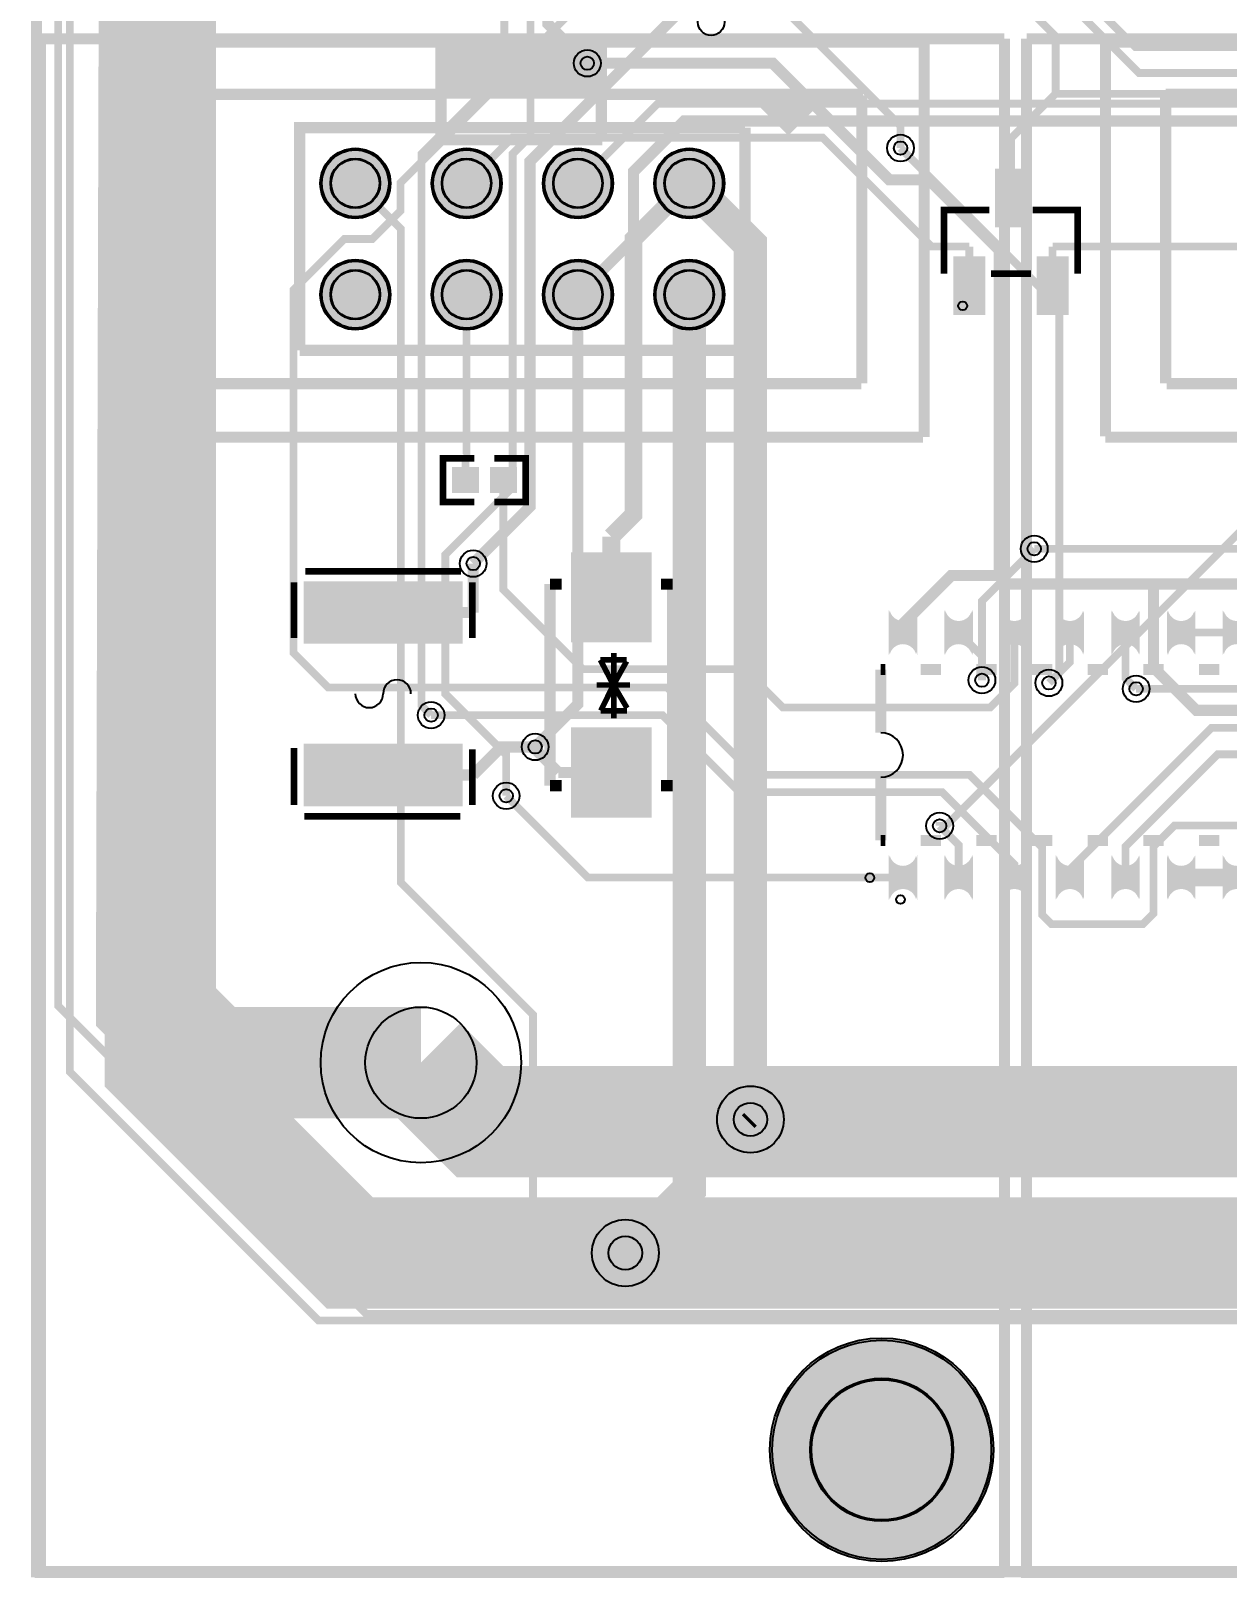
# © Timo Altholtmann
# Model space of a CAD drawing. Header units: millimetres. Extents: x 0 to 210, y -1 to 136.
# Drawn here: x -0.21 to 27.08, y -0.52 to 34.78 of the extents above; entities that cross this region are included whole.
import ezdxf

# ---------------------------------------------------------------- set-up
doc = ezdxf.new("R2010")
doc.units = ezdxf.units.MM
for name, color, linetype, true_color in [('BoardOutLine', 7, 'Continuous', 0xff00ff), ('BottomLayer', 7, 'Continuous', 0x0000ff), ('BottomSolderMaskLayer', 7, 'Continuous', 0xaa00ff), ('Document', 7, 'Continuous', 0xffffff), ('Hole', 7, 'Continuous', 0x222222), ('Multi-Layer', 7, 'Continuous', 0xc0c0c0), ('TopLayer', 7, 'Continuous', 0xff0000), ('TopPasteMaskLayer', 7, 'Continuous', 0x808080), ('TopSilkLayer', 7, 'Continuous', 0xffcc00), ('TopSolderMaskLayer', 7, 'Continuous', 0x800080)]:
    doc.layers.add(name, color=color, linetype=linetype, true_color=true_color)

msp = doc.modelspace()

# ---------------------------------------------------------------- hatches: boundary and pattern name
at = {"layer": 'BottomSolderMaskLayer'}
for points in [[(6.400406400812747, 31.307061214122427, 1), (7.975209550419047, 31.307061214122427, 1)], [(8.94041148082288, 31.307061214122427, 1), (10.51521463042918, 31.307061214122427, 1)], [(11.480416560833012, 31.307061214122427, 1), (13.055219710439312, 31.307061214122427, 1)], [(14.020421640843145, 31.307061214122427, 1), (15.595224790449445, 31.307061214122427, 1)], [(6.400406400812747, 28.767056134112295, 1), (7.975209550419047, 28.767056134112295, 1)], [(8.94041148082288, 28.767056134112295, 1), (10.51521463042918, 28.767056134112295, 1)], [(11.480416560833012, 28.767056134112295, 1), (13.055219710439312, 28.767056134112295, 1)], [(14.020421640843145, 28.767056134112295, 1), (15.595224790449445, 28.767056134112295, 1)], [(16.649199898399615, 2.40662941325877, 1), (21.75080010160002, 2.40662941325877, 1)]]:
    msp.add_hatch(color=256, dxfattribs=at).paths.add_polyline_path(points)
at = {"layer": 'Document'}
for points in [[(12.797815595630937, 33.23705867411729), (12.797815595630937, 34.43705867411734), (9.197815595631027, 34.43705867411734), (9.197815595631027, 33.23705867411729)], [(17.805029210058365, 33.33906527813053), (16.45882651765305, 33.33906527813053), (17.119227838455572, 32.6786639573279)]]:
    msp.add_hatch(color=256, dxfattribs=at).paths.add_polyline_path(points)
at = {"layer": 'Multi-Layer'}
for points in [[(6.425806451612849, 31.307061214122427, 1), (7.949809499618945, 31.307061214122427, 1)], [(8.96581153162298, 31.307061214122427, 1), (10.489814579629078, 31.307061214122427, 1)], [(11.505816611633113, 31.307061214122427, 1), (13.02981965963921, 31.307061214122427, 1)], [(14.045821691643246, 31.307061214122427, 1), (15.569824739649343, 31.307061214122427, 1)], [(6.425806451612849, 28.767056134112295, 1), (7.949809499618945, 28.767056134112295, 1)], [(8.96581153162298, 28.767056134112295, 1), (10.489814579629078, 28.767056134112295, 1)], [(11.505816611633113, 28.767056134112295, 1), (13.02981965963921, 28.767056134112295, 1)], [(14.045821691643246, 28.767056134112295, 1), (15.569824739649343, 28.767056134112295, 1)]]:
    msp.add_hatch(color=256, dxfattribs=at).paths.add_polyline_path(points)
at = {"layer": 'TopLayer'}
for points in [[(22.49842519685035, 31.596012192024432), (22.49842519685035, 30.34602489204974), (21.798425196850303, 30.34602489204974), (21.798425196850303, 31.596012192024432)], [(21.5484886969773, 29.596012192024318), (21.5484886969773, 28.346024892049854), (20.84846329692664, 28.346024892049854), (20.84846329692664, 29.596012192024318)], [(23.448387096774013, 29.596012192024318), (23.448387096774013, 28.346024892049854), (22.748387096773968, 28.346024892049854), (22.748387096773968, 29.596012192024318)], [(9.984201168402251, 24.265405130810336), (9.984201168402251, 24.805410210820355), (9.418567437134698, 24.805410210820355), (9.418567437134698, 24.265405130810336)], [(10.28422656845305, 24.265405130810336), (10.28422656845305, 24.805410210820355), (10.849860299720604, 24.805410210820355), (10.849860299720604, 24.265405130810336)], [(12.129819659639224, 20.861798323596645), (12.129819659639224, 22.861798323596645), (13.929819659639406, 22.861798323596645), (13.929819659639406, 20.861798323596645)], [(9.572821945643682, 20.809652019304053), (6.0736093472185075, 20.809652019304053), (6.0736093472185075, 22.216306832613668), (9.572821945643682, 22.216306832613668)], [(19.98463296926575, 21.55560071120135, -0.7853981633974483), (19.38463296926575, 21.55560071120135), (19.38463296926575, 20.555600711201464, -0.7853981633974483), (19.98463296926575, 20.555600711201464)], [(21.25463550927093, 21.55560071120135, -0.7853981633974483), (20.65463550927093, 21.55560071120135), (20.65463550927093, 20.555600711201464, -0.7853981633974483), (21.25463550927093, 20.555600711201464)], [(22.524638049275882, 21.55560071120135, -0.7853981633974483), (21.92463804927588, 21.55560071120135), (21.92463804927588, 20.555600711201464, -0.7853981633974483), (22.524638049275882, 20.555600711201464)], [(23.794640589281062, 21.55560071120135, -0.7853981633974483), (23.19464058928106, 21.55560071120135), (23.19464058928106, 20.555600711201464, -0.7853981633974483), (23.794640589281062, 20.555600711201464)], [(25.064643129286242, 21.55560071120135, -0.7853981633974483), (24.46464312928624, 21.55560071120135), (24.46464312928624, 20.555600711201464, -0.7853981633974483), (25.064643129286242, 20.555600711201464)], [(26.334645669291195, 21.55560071120135, -0.7853981633974483), (25.734645669291194, 21.55560071120135), (25.734645669291194, 20.555600711201464, -0.7853981633974483), (26.334645669291195, 20.555600711201464)], [(27.604648209296375, 21.55560071120135, -0.7853981633974483), (27.004648209296374, 21.55560071120135), (27.004648209296374, 20.555600711201464, -0.7853981633974483), (27.604648209296375, 20.555600711201464)], [(12.129819659639224, 16.861798323596645), (12.129819659639224, 18.861798323596645), (13.929819659639406, 18.861798323596645), (13.929819659639406, 16.861798323596645)], [(9.572821945643682, 18.50962661925314), (6.0736093472185075, 18.50962661925314), (6.0736093472185075, 17.102971805943525), (9.572821945643682, 17.102971805943525)], [(19.98463296926575, 15.967589535179059, -0.7853981633974483), (19.38463296926575, 15.967589535179059), (19.38463296926575, 14.967589535179059, -0.7853981633974483), (19.98463296926575, 14.967589535179059)], [(21.25463550927093, 15.967589535179059, -0.7853981633974483), (20.65463550927093, 15.967589535179059), (20.65463550927093, 14.967589535179059, -0.7853981633974483), (21.25463550927093, 14.967589535179059)], [(22.524638049275882, 15.967589535179059, -0.7853981633974483), (21.92463804927588, 15.967589535179059), (21.92463804927588, 14.967589535179059, -0.7853981633974483), (22.524638049275882, 14.967589535179059)], [(23.794640589281062, 15.967589535179059, -0.7853981633974483), (23.19464058928106, 15.967589535179059), (23.19464058928106, 14.967589535179059, -0.7853981633974483), (23.794640589281062, 14.967589535179059)], [(25.064643129286242, 15.967589535179059, -0.7853981633974483), (24.46464312928624, 15.967589535179059), (24.46464312928624, 14.967589535179059, -0.7853981633974483), (25.064643129286242, 14.967589535179059)], [(26.334645669291195, 15.967589535179059, -0.7853981633974483), (25.734645669291194, 15.967589535179059), (25.734645669291194, 14.967589535179059, -0.7853981633974483), (26.334645669291195, 14.967589535179059)], [(27.604648209296375, 15.967589535179059, -0.7853981633974483), (27.004648209296374, 15.967589535179059), (27.004648209296374, 14.967589535179059, -0.7853981633974483), (27.604648209296375, 14.967589535179059)]]:
    msp.add_hatch(color=256, dxfattribs=at).paths.add_polyline_path(points)
at = {"layer": 'TopPasteMaskLayer'}
for points in [[(22.49842519685035, 31.596012192024432), (22.49842519685035, 30.34602489204974), (21.798425196850303, 30.34602489204974), (21.798425196850303, 31.596012192024432)], [(21.5484886969773, 29.596012192024318), (21.5484886969773, 28.346024892049854), (20.84846329692664, 28.346024892049854), (20.84846329692664, 29.596012192024318)], [(23.448387096774013, 29.596012192024318), (23.448387096774013, 28.346024892049854), (22.748387096773968, 28.346024892049854), (22.748387096773968, 29.596012192024318)], [(9.999212598425174, 24.305410210820355), (9.999212598425174, 24.765405130810336), (9.959207518414814, 24.805410210820355), (9.45857251714483, 24.805410210820355), (9.418567437134698, 24.765405130810336), (9.418567437134698, 24.305410210820355), (9.45857251714483, 24.265405130810336), (9.959207518414814, 24.265405130810336)], [(10.269215138430127, 24.305410210820355), (10.269215138430127, 24.765405130810336), (10.30922021844026, 24.805410210820355), (10.809855219710244, 24.805410210820355), (10.849860299720604, 24.765405130810336), (10.849860299720604, 24.305410210820355), (10.809855219710244, 24.265405130810336), (10.30922021844026, 24.265405130810336)], [(12.129819659639224, 20.861798323596645), (12.129819659639224, 22.861798323596645), (13.929819659639406, 22.861798323596645), (13.929819659639406, 20.861798323596645)], [(9.472821945643773, 20.809652019304053), (8.518084836169464, 20.809652019304053), (8.418084836169555, 20.909652019304076), (8.418084836169555, 21.187909575819162), (8.318084836169419, 21.287909575819185), (7.3283464566927705, 21.287909575819185), (7.2283464566928615, 21.187909575819162), (7.2283464566928615, 20.909652019304076), (7.128346456692725, 20.809652019304053), (6.173609347218644, 20.809652019304053), (6.0736093472185075, 20.909652019304076), (6.0736093472185075, 22.116306832613645), (6.173609347218644, 22.216306832613668), (9.472821945643773, 22.216306832613668), (9.572821945643682, 22.116306832613645), (9.572821945643682, 20.909652019304076)], [(19.98463296926575, 21.55560071120135, -0.7853981633974483), (19.38463296926575, 21.55560071120135), (19.38463296926575, 20.555600711201464, -0.7853981633974483), (19.98463296926575, 20.555600711201464)], [(21.25463550927093, 21.55560071120135, -0.7853981633974483), (20.65463550927093, 21.55560071120135), (20.65463550927093, 20.555600711201464, -0.7853981633974483), (21.25463550927093, 20.555600711201464)], [(22.524638049275882, 21.55560071120135, -0.7853981633974483), (21.92463804927588, 21.55560071120135), (21.92463804927588, 20.555600711201464, -0.7853981633974483), (22.524638049275882, 20.555600711201464)], [(23.794640589281062, 21.55560071120135, -0.7853981633974483), (23.19464058928106, 21.55560071120135), (23.19464058928106, 20.555600711201464, -0.7853981633974483), (23.794640589281062, 20.555600711201464)], [(25.064643129286242, 21.55560071120135, -0.7853981633974483), (24.46464312928624, 21.55560071120135), (24.46464312928624, 20.555600711201464, -0.7853981633974483), (25.064643129286242, 20.555600711201464)], [(26.334645669291195, 21.55560071120135, -0.7853981633974483), (25.734645669291194, 21.55560071120135), (25.734645669291194, 20.555600711201464, -0.7853981633974483), (26.334645669291195, 20.555600711201464)], [(27.604648209296375, 21.55560071120135, -0.7853981633974483), (27.004648209296374, 21.55560071120135), (27.004648209296374, 20.555600711201464, -0.7853981633974483), (27.604648209296375, 20.555600711201464)], [(12.129819659639224, 16.861798323596645), (12.129819659639224, 18.861798323596645), (13.929819659639406, 18.861798323596645), (13.929819659639406, 16.861798323596645)], [(9.472821945643773, 18.50962661925314), (8.518084836169464, 18.50962661925314), (8.418084836169555, 18.40962661925323), (8.418084836169555, 18.13136906273803), (8.318084836169419, 18.031369062738122), (7.3283464566927705, 18.031369062738122), (7.2283464566928615, 18.13136906273803), (7.2283464566928615, 18.40962661925323), (7.128346456692725, 18.50962661925314), (6.173609347218644, 18.50962661925314), (6.0736093472185075, 18.40962661925323), (6.0736093472185075, 17.202971805943548), (6.173609347218644, 17.102971805943525), (9.472821945643773, 17.102971805943525), (9.572821945643682, 17.202971805943548), (9.572821945643682, 18.40962661925323)], [(19.98463296926575, 15.967589535179059, -0.7853981633974483), (19.38463296926575, 15.967589535179059), (19.38463296926575, 14.967589535179059, -0.7853981633974483), (19.98463296926575, 14.967589535179059)], [(21.25463550927093, 15.967589535179059, -0.7853981633974483), (20.65463550927093, 15.967589535179059), (20.65463550927093, 14.967589535179059, -0.7853981633974483), (21.25463550927093, 14.967589535179059)], [(22.524638049275882, 15.967589535179059, -0.7853981633974483), (21.92463804927588, 15.967589535179059), (21.92463804927588, 14.967589535179059, -0.7853981633974483), (22.524638049275882, 14.967589535179059)], [(23.794640589281062, 15.967589535179059, -0.7853981633974483), (23.19464058928106, 15.967589535179059), (23.19464058928106, 14.967589535179059, -0.7853981633974483), (23.794640589281062, 14.967589535179059)], [(25.064643129286242, 15.967589535179059, -0.7853981633974483), (24.46464312928624, 15.967589535179059), (24.46464312928624, 14.967589535179059, -0.7853981633974483), (25.064643129286242, 14.967589535179059)], [(26.334645669291195, 15.967589535179059, -0.7853981633974483), (25.734645669291194, 15.967589535179059), (25.734645669291194, 14.967589535179059, -0.7853981633974483), (26.334645669291195, 14.967589535179059)], [(27.604648209296375, 15.967589535179059, -0.7853981633974483), (27.004648209296374, 15.967589535179059), (27.004648209296374, 14.967589535179059, -0.7853981633974483), (27.604648209296375, 14.967589535179059)]]:
    msp.add_hatch(color=256, dxfattribs=at).paths.add_polyline_path(points)
at = {"layer": 'TopSolderMaskLayer'}
for points in [[(6.400406400812747, 31.307061214122427, 1), (7.975209550419047, 31.307061214122427, 1)], [(8.94041148082288, 31.307061214122427, 1), (10.51521463042918, 31.307061214122427, 1)], [(11.480416560833012, 31.307061214122427, 1), (13.055219710439312, 31.307061214122427, 1)], [(14.020421640843145, 31.307061214122427, 1), (15.595224790449445, 31.307061214122427, 1)], [(22.512648564658548, 31.641368964765547), (22.512648564658548, 30.300668119308625), (21.78420079679222, 30.300668119308625), (21.78420079679222, 31.641368964765547)], [(6.400406400812747, 28.767056134112295, 1), (7.975209550419047, 28.767056134112295, 1)], [(8.94041148082288, 28.767056134112295, 1), (10.51521463042918, 28.767056134112295, 1)], [(11.480416560833012, 28.767056134112295, 1), (13.055219710439312, 28.767056134112295, 1)], [(14.020421640843145, 28.767056134112295, 1), (15.595224790449445, 28.767056134112295, 1)], [(21.562713097035157, 29.641368964765547), (21.562713097035157, 28.300668119308625), (20.834238896868555, 28.300668119308625), (20.834238896868555, 29.641368964765547)], [(23.46261046458244, 29.641368964765547), (23.46261046458244, 28.300668119308625), (22.734162696716112, 28.300668119308625), (22.734162696716112, 29.641368964765547)], [(10.009598938102272, 24.240005080010178), (10.009598938102272, 24.830810261620513), (9.393167386334653, 24.830810261620513), (9.393167386334653, 24.240005080010178)], [(10.25882879875303, 24.240005080010178), (10.25882879875303, 24.830810261620513), (10.875260350520648, 24.830810261620513), (10.875260350520648, 24.240005080010178)], [(12.106959613919116, 20.833576044929828), (12.106959613919116, 22.890020602263462), (13.952679705359515, 22.890020602263462), (13.952679705359515, 20.833576044929828)], [(9.63600262851378, 20.799440300613924), (6.010421326077221, 20.799440300613924), (6.010421326077221, 22.22651633881992), (9.63600262851378, 22.22651633881992)], [(20.01003302006585, 21.57147574295152, -0.7853981633974483), (19.359232918465647, 21.57147574295152), (19.359232918465647, 20.539725679451408, -0.7853981633974483), (20.01003302006585, 20.539725679451408)], [(21.28003556007103, 21.57147574295152, -0.7853981633974483), (20.629235458470827, 21.57147574295152), (20.629235458470827, 20.539725679451408, -0.7853981633974483), (21.28003556007103, 20.539725679451408)], [(22.550038100075984, 21.57147574295152, -0.7853981633974483), (21.89923799847578, 21.57147574295152), (21.89923799847578, 20.539725679451408, -0.7853981633974483), (22.550038100075984, 20.539725679451408)], [(23.820040640081164, 21.57147574295152, -0.7853981633974483), (23.16924053848096, 21.57147574295152), (23.16924053848096, 20.539725679451408, -0.7853981633974483), (23.820040640081164, 20.539725679451408)], [(25.090043180086344, 21.57147574295152, -0.7853981633974483), (24.43924307848614, 21.57147574295152), (24.43924307848614, 20.539725679451408, -0.7853981633974483), (25.090043180086344, 20.539725679451408)], [(26.360045720091296, 21.57147574295152, -0.7853981633974483), (25.709245618491092, 21.57147574295152), (25.709245618491092, 20.539725679451408, -0.7853981633974483), (26.360045720091296, 20.539725679451408)], [(27.630048260096476, 21.57147574295152, -0.7853981633974483), (26.979248158496272, 21.57147574295152), (26.979248158496272, 20.539725679451408, -0.7853981633974483), (27.630048260096476, 20.539725679451408)], [(12.106959613919116, 16.833576044929828), (12.106959613919116, 18.890020602263462), (13.952679705359515, 18.890020602263462), (13.952679705359515, 16.833576044929828)], [(9.63600262851378, 18.519839075437744), (6.010421326077221, 18.519839075437744), (6.010421326077221, 17.092763037231748), (9.63600262851378, 17.092763037231748)], [(20.01003302006585, 15.983464566929115, -0.7853981633974483), (19.359232918465647, 15.983464566929115), (19.359232918465647, 14.951714503429002, -0.7853981633974483), (20.01003302006585, 14.951714503429002)], [(21.28003556007103, 15.983464566929115, -0.7853981633974483), (20.629235458470827, 15.983464566929115), (20.629235458470827, 14.951714503429002, -0.7853981633974483), (21.28003556007103, 14.951714503429002)], [(22.550038100075984, 15.983464566929115, -0.7853981633974483), (21.89923799847578, 15.983464566929115), (21.89923799847578, 14.951714503429002, -0.7853981633974483), (22.550038100075984, 14.951714503429002)], [(23.820040640081164, 15.983464566929115, -0.7853981633974483), (23.16924053848096, 15.983464566929115), (23.16924053848096, 14.951714503429002, -0.7853981633974483), (23.820040640081164, 14.951714503429002)], [(25.090043180086344, 15.983464566929115, -0.7853981633974483), (24.43924307848614, 15.983464566929115), (24.43924307848614, 14.951714503429002, -0.7853981633974483), (25.090043180086344, 14.951714503429002)], [(26.360045720091296, 15.983464566929115, -0.7853981633974483), (25.709245618491092, 15.983464566929115), (25.709245618491092, 14.951714503429002, -0.7853981633974483), (26.360045720091296, 14.951714503429002)], [(27.630048260096476, 15.983464566929115, -0.7853981633974483), (26.979248158496272, 15.983464566929115), (26.979248158496272, 14.951714503429002, -0.7853981633974483), (27.630048260096476, 14.951714503429002)], [(16.649199898399615, 2.40662941325877, 1), (21.75080010160002, 2.40662941325877, 1)]]:
    msp.add_hatch(color=256, dxfattribs=at).paths.add_polyline_path(points)

# ---------------------------------------------------------------- linework, layer by layer
at = {"layer": 'BoardOutLine', "const_width": 0.25400050800101603}
msp.add_lwpolyline([(-0.08600457200918754, 135.62519685039376), (209.9139954279908, 135.62519685039376), (209.9139954279908, -0.3748031496063504), (-0.08600457200918754, -0.3748031496063504), (-0.08600457200918754, 135.62519685039376)], close=True, dxfattribs=at)
at = {"layer": 'BottomLayer'}
for points, const_width in [([(19.900304800609547, 130.78394716789433), (18.57467614935217, 132.1095758191517), (5.374269748539291, 132.1095758191517), (4.190373380746678, 130.92567945135897), (4.190373380746678, 130.63942087884175), (0.40805181610357977, 126.85709931419865), (0.40805181610357977, 12.536550673101374), (7.43522987045958, 5.50937261874526), (59.446405892811526, 5.50937261874526), (64.03009906019793, 10.093065786131547), (64.03009906019793, 11.676504953009953)], 0.17800355600711204), ([(8.686410972821704, 11.241021082042153), (3.9112014224026552, 11.241021082042153), (2.5395986791972973, 12.612623825247624), (2.717399034797836, 77.05255270510543), (4.790043180086286, 79.12265684531371)], 2.54000508001016), ([(4.787782575564961, 79.1227838455676), (4.790068580136904, 79.1227838455676), (2.717424434848681, 77.05267970535942), (2.539624079248142, 12.612750825501621), (3.9112268224535, 11.24114808229615), (8.68643637287255, 11.24114808229615)], 0.405994411988824), ([(7.702692405384596, 48.41539243078478), (11.580010160020265, 44.538074676149336), (11.580010160020265, 34.94955549911094), (12.482473964947758, 34.04709169418345)], 0.25400050800101603), ([(29.981076962153793, 45.02931165862333), (29.7669545339088, 45.02931165862333), (27.499745999492006, 42.76210312420619), (27.499745999492006, 42.245466090932155), (21.87312674625332, 36.618846837693695), (15.984632969265931, 36.618846837693695), (11.175895351790587, 31.81010922021835), (11.175895351790587, 23.92745745491493), (9.878460756921413, 22.630022860045756)], 0.25400050800101603), ([(10.631318262636341, 17.330048260096532), (10.631318262636341, 18.269088138176244), (9.242951485902722, 19.657454914909863), (9.242951485902722, 22.83169926339849), (10.780162560324925, 24.368910337820694), (10.780162560324925, 31.980797561595068), (11.184277368554604, 32.38491236982475), (11.184277368554604, 41.470256540513105), (10.302641605283043, 42.35189230378455)], 0.17800355600711204), ([(8.918084836169555, 19.171043942087863), (8.697104394208736, 19.392024384048796), (8.697104394208736, 31.980797561595068), (10.587630175260301, 33.87132334264663), (10.587630175260301, 41.22133604267208)], 0.17800355600711204), ([(34.772288544576895, 31.307188214376424), (32.95415290830579, 33.12532385064776), (14.085979171958115, 33.12532385064776), (12.267843535687007, 31.307188214376424)], 0.17800355600711204), ([(34.772288544576895, 28.767183134366178), (33.50228600457194, 30.037185674371244), (31.88176276352533, 30.037185674371244), (30.775336550673046, 31.143611887223756), (30.775336550673046, 31.786233172466268), (29.831978663957216, 32.7295910591821), (14.693548387096598, 32.7295910591821), (13.53784607569196, 31.57388874777746), (13.53784607569196, 30.037185674371244), (12.267843535687007, 28.767183134366178)], 0.25400050800101603), ([(23.01663703327381, 19.906375412750776), (23.254635509270884, 20.144373888747737), (23.254635509270884, 28.487528575057127), (19.629286258572392, 32.11287782575562)], 0.17800355600711204), ([(20.5220980441959, 16.645262890525828), (20.5220980441959, 16.645516891033708), (20.665862331724384, 16.645516891033708), (28.65519431038865, 24.63484886969775), (28.65519431038865, 32.10500381000759)], 0.17800355600711204), ([(16.204826009651924, 9.945618491236928), (16.204826009651924, 29.910033020066066), (14.807772415544605, 31.307061214122427)], 0.7620015240030481), ([(16.20485140970277, 9.945745491490925), (16.20485140970277, 29.9099314198628), (14.80784861569714, 31.307188214376424)], 0.405994411988824), ([(7.187833375666514, 31.307188214376424), (8.225425450850707, 30.26959613919223), (8.225425450850707, 15.354178308356609), (11.241935483870975, 12.337668275336455), (11.241935483870975, 7.450190500381041), (12.82512065024116, 5.867005334010628), (51.34124968249921, 5.867005334010628), (58.936626873253545, 13.462382524765076)], 0.17800355600711204), ([(13.349707899415762, 6.897612395224769), (14.807823215646295, 8.355727711455415), (14.807823215646295, 28.767056134112295)], 0.7620015240030481), ([(12.267843535687007, 28.767183134366178), (12.267843535687007, 19.42174244348496), (11.29171958343909, 18.445618491236928)], 0.25400050800101603), ([(13.349631699263227, 6.897739395478766), (14.80784861569714, 8.355702311404684), (14.80784861569714, 28.767183134366178)], 0.17800355600711204), ([(25.005461010921863, 19.77251714503427), (28.02603505207003, 19.77251714503427), (35.7037084074168, 27.450190500380927)], 0.17800355600711204), ([(21.48780797561585, 19.96911353822702), (21.48780797561585, 21.774549149098334), (22.680848361696462, 22.96758953517906)], 0.17800355600711204)]:
    msp.add_lwpolyline(points, dxfattribs=dict(at, const_width=const_width))
at = {"layer": 'BottomSolderMaskLayer'}
for centre, radius in [((7.187807975615897, 31.307061214122427), 0.7874015748031498), ((7.187807975615897, 31.307061214122427), 0.5682414698162731), ((9.72781305562603, 31.307061214122427), 0.7874015748031498), ((9.72781305562603, 31.307061214122427), 0.5682414698162731), ((12.267818135636162, 31.307061214122427), 0.7874015748031498), ((12.267818135636162, 31.307061214122427), 0.5682414698162731), ((14.807823215646295, 31.307061214122427), 0.7874015748031498), ((14.807823215646295, 31.307061214122427), 0.5682414698162731), ((7.187807975615897, 28.767056134112295), 0.7874015748031498), ((7.187807975615897, 28.767056134112295), 0.5682414698162731), ((9.72781305562603, 28.767056134112295), 0.7874015748031498), ((9.72781305562603, 28.767056134112295), 0.5682414698162731), ((12.267818135636162, 28.767056134112295), 0.7874015748031498), ((12.267818135636162, 28.767056134112295), 0.5682414698162731), ((14.807823215646295, 28.767056134112295), 0.7874015748031498), ((14.807823215646295, 28.767056134112295), 0.5682414698162731), ((19.199999999999818, 2.40662941325877), 2.550800101600203), ((19.199085598170996, 2.406553213106463), 1.63251206502413)]:
    msp.add_circle(centre, radius, dxfattribs=at)
at = {"layer": 'Document'}
for centre in [(21.048361696723305, 28.51102362204722), (19.629768859537535, 14.961620523240981)]:
    msp.add_circle(centre, 0.10007620015240032, dxfattribs=at)
at = {"layer": 'Hole'}
for centre, radius in [((12.482448564896913, 34.04696469392934), 0.15250190500381003), ((19.629260858521548, 32.112750825501735), 0.15250190500381003), ((22.680822961645845, 22.967462534925062), 0.15250190500381003), ((9.878435356870568, 22.629895859791645), 0.15250190500381003), ((21.487782575565006, 19.968986537973024), 0.15250190500381003), ((23.016611633223192, 19.90624841249678), 0.15250190500381003), ((25.005435610871245, 19.772390144780275), 0.15250190500381003), ((8.91805943611871, 19.170916941833866), 0.15250190500381003), ((11.291694183388245, 18.445491490983045), 0.15250190500381003), ((10.631292862585497, 17.329921259842536), 0.15250190500381003), ((20.522072644145055, 16.645135890271717), 0.15250190500381003), ((8.686410972821704, 11.241021082042153), 1.27000254000508), ((16.204826009651924, 9.945618491236928), 0.38100076200152405), ((13.34960629921261, 6.897612395224769), 0.38100076200152405)]:
    msp.add_circle(centre, radius, dxfattribs=at)
at = {"layer": 'Multi-Layer'}
for centre, radius in [((15.307696215392298, 34.988036576073114), 0.30500381000762006), ((12.482448564896913, 34.04696469392934), 0.30500381000762006), ((19.629260858521548, 32.112750825501735), 0.30500381000762006), ((7.187807975615897, 31.307061214122427), 0.7620015240030481), ((7.187807975615897, 31.307061214122427), 0.5499110998221998), ((9.72781305562603, 31.307061214122427), 0.7620015240030481), ((9.72781305562603, 31.307061214122427), 0.5499110998221998), ((12.267818135636162, 31.307061214122427), 0.7620015240030481), ((12.267818135636162, 31.307061214122427), 0.5499110998221998), ((14.807823215646295, 31.307061214122427), 0.7620015240030481), ((14.807823215646295, 31.307061214122427), 0.5499110998221998), ((7.187807975615897, 28.767056134112295), 0.7620015240030481), ((7.187807975615897, 28.767056134112295), 0.5499110998221998), ((9.72781305562603, 28.767056134112295), 0.7620015240030481), ((9.72781305562603, 28.767056134112295), 0.5499110998221998), ((12.267818135636162, 28.767056134112295), 0.7620015240030481), ((12.267818135636162, 28.767056134112295), 0.5499110998221998), ((14.807823215646295, 28.767056134112295), 0.7620015240030481), ((14.807823215646295, 28.767056134112295), 0.5499110998221998), ((22.680822961645845, 22.967462534925062), 0.30500381000762006), ((9.878435356870568, 22.629895859791645), 0.30500381000762006), ((21.487782575565006, 19.968986537973024), 0.30500381000762006), ((23.016611633223192, 19.90624841249678), 0.30500381000762006), ((25.005435610871245, 19.772390144780275), 0.30500381000762006), ((8.91805943611871, 19.170916941833866), 0.30500381000762006), ((11.291694183388245, 18.445491490983045), 0.30500381000762006), ((10.631292862585497, 17.329921259842536), 0.30500381000762006), ((20.522072644145055, 16.645135890271717), 0.30500381000762006), ((8.686410972821704, 11.241021082042153), 2.286004572009144), ((16.204826009651924, 9.945618491236928), 0.7620015240030481), ((13.34960629921261, 6.897612395224769), 0.7620015240030481), ((19.199999999999818, 2.40662941325877), 2.5), ((19.199085598170996, 2.406553213106463), 1.6)]:
    msp.add_circle(centre, radius, dxfattribs=at)
at = {"layer": 'TopLayer'}
for points, const_width in [([(61.17284734569466, 4.578460756921459), (60.392557785115514, 5.358750317500608), (6.34404368808714, 5.358750317500608), (0.6739903479806344, 11.028803657607341), (0.6739903479806344, 67.59674879349757), (0.9800609601218184, 67.90281940563887), (4.601600203200405, 67.90281940563887)], 0.17800355600711204), ([(127.32999745999473, 6.897612395224769), (7.060807721615447, 6.897612395224769), (2.742799085598108, 11.215621031241994), (2.7431800863600984, 60.70614681229358), (2.743307086614095, 60.70627381254758), (2.743307086614095, 65.32890525781056)], 2.54000508001016), ([(13.349631699263227, 6.897739395478766), (7.0608331216660645, 6.897739395478766), (2.7428244856487254, 11.215748031495991), (2.7430784861569464, 60.706223012446), (2.7433324866647126, 60.706223012446), (2.7433324866647126, 63.01762763525528)], 0.17800355600711204), ([(9.652654305308488, 43.68818897637789), (9.652654305308488, 41.18221996443992), (14.915798831597385, 35.9190754381508), (16.32905765811529, 35.9190754381508), (19.629286258572392, 32.618846837693695), (19.629286258572392, 32.11287782575562)], 0.17800355600711204), ([(42.69227838455663, 33.957683515366966), (42.60744221488426, 34.04251968503934), (33.57645415290813, 34.04251968503934), (33.359029718059446, 33.82509525019043), (25.071501143002024, 33.82509525019043), (20.616332232664263, 38.280264160528304), (15.440055880111686, 38.280264160528304), (11.602616205232152, 42.11770383540761), (11.602616205232152, 43.68818897637789)], 0.17800355600711204), ([(12.90259080518149, 43.68818897637789), (12.90259080518149, 42.31455422910847), (15.60845821691646, 39.60868681737361), (19.79362458724904, 39.60868681737361), (24.989712979425803, 34.41259842519685), (31.014351028701867, 34.41259842519685)], 0.17800355600711204), ([(23.168529337058544, 33.35163830327656), (23.168529337058544, 34.6650749301499), (20.603124206248367, 37.230480060960076)], 0.17800355600711204), ([(12.191643383286646, 35.202794005587975), (12.104775209550326, 35.202794005587975), (8.218567437134652, 31.316586233172416), (8.218567437134652, 30.676504953009953), (7.579248158496284, 30.037185674371244), (6.941452882905651, 30.037185674371244), (5.776098552197027, 28.871831343662734), (5.776098552197027, 20.59293878587755), (6.5678181356361165, 19.801219202438347), (14.305181610363206, 19.801219202438347), (16.297815595631164, 17.80858521717039), (21.20637541275073, 17.80858521717039), (22.86017272034519, 16.154787909575816), (22.86017272034519, 14.619100838201575), (23.07937515875028, 14.399898399796825), (25.15532131064242, 14.399898399796825), (25.400177800355323, 14.644754889509727), (25.400177800355323, 16.171297942595857), (25.879476758953388, 16.650596901193694), (32.85433070866134, 16.650596901193694), (34.31559563119117, 15.189331978663972)], 0.17800355600711204), ([(12.482473964947758, 34.04709169418345), (16.714122428244536, 34.04709169418345), (19.376047752095474, 31.38516637033274), (20.27444754889507, 31.38516637033274), (21.884302768605494, 29.7753111506222), (21.884302768605494, 22.35621031242067)], 0.25400050800101603), ([(23.168529337058544, 33.35163830327656), (33.76720853441702, 33.35163830327656), (34.100457200914434, 33.68488696977397), (41.840614681229226, 33.68488696977397), (42.51016002031997, 33.01534163068334), (66.05803911607813, 33.01534163068334), (67.20866141732267, 31.864719329438685)], 0.17800355600711204), ([(22.14897129794258, 31.864719329438685), (22.14897129794258, 32.332080264160595), (23.168529337058544, 33.35163830327656)], 0.17800355600711204), ([(9.727838455676874, 31.307188214376424), (10.768986537972978, 32.34833629667253), (17.853568707137356, 32.34833629667253), (20.337185674371085, 29.864719329438685), (21.19900939801869, 29.864719329438685)], 0.17800355600711204), ([(22.14897129794258, 30.972161544323058), (22.14897129794258, 31.864719329438685)], 0.17800355600711204), ([(14.80784861569714, 31.307188214376424), (13.53784607569196, 30.037185674371244), (13.53784607569196, 23.751435102870232), (13.029845059689933, 23.243434086868206)], 0.405994411988824), ([(32.23228346456676, 31.307188214376424), (30.78981457962891, 29.864719329438685), (23.098933197866245, 29.864719329438685)], 0.17800355600711204), ([(21.19900939801869, 28.972161544323058), (21.19900939801869, 29.864719329438685)], 0.17800355600711204), ([(23.098933197866245, 28.972161544323058), (23.098933197866245, 29.864719329438685)], 0.17800355600711204), ([(9.727838455676874, 28.767183134366178), (9.727838455676874, 25.099923799847602), (9.701930403860615, 25.074015748031456)], 0.17800355600711204), ([(9.701930403860615, 24.53655067310126), (9.701930403860615, 25.074015748031456)], 0.17800355600711204), ([(10.567564135128123, 24.53655067310126), (10.567564135128123, 22.035153670307295), (12.383413766827289, 20.219304038608016), (16.06997713995429, 20.219304038608016), (16.944500889001574, 19.344780289560504), (21.674752349504615, 19.344780289560504), (22.225171450342714, 19.89519939039883), (22.225171450342714, 21.056489712979328)], 0.17800355600711204), ([(23.495173990347894, 15.468478536957036), (23.495173990347894, 15.649834899669713), (26.729108458216615, 18.883769367538775), (40.67094234188448, 18.883769367538775), (40.7115824231646, 18.843129286258545), (42.59220218440419, 18.843129286258545), (48.285623571247015, 24.53655067310126), (53.83528067056136, 24.53655067310126)], 0.17800355600711204), ([(22.680848361696462, 22.96758953517906), (31.012319024637918, 22.96758953517906), (32.04381508763004, 23.999085598171177)], 0.17800355600711204), ([(13.029845059689933, 21.86192532385064), (13.029845059689933, 23.243434086868206)], 0.405994411988824), ([(9.878460756921413, 22.630022860045756), (9.878460756921413, 21.51318262636528)], 0.25400050800101603), ([(21.884302768605494, 22.35621031242067), (20.787528575056967, 22.35621031242067), (19.68516637033258, 21.25384810769617), (19.68516637033258, 21.056489712979328)], 0.25400050800101603), ([(25.400177800355323, 22.163423926847827), (22.07708915417811, 22.163423926847827), (21.884302768605494, 22.35621031242067)], 0.25400050800101603), ([(34.31559563119117, 20.777343154686378), (32.929514859029496, 22.163423926847827), (25.400177800355323, 22.163423926847827)], 0.25400050800101603), ([(25.400177800355323, 22.163423926847827), (25.400177800355323, 20.258674117348164), (26.37934975869939, 19.279502159004323), (40.81191262382504, 19.279502159004323), (40.94907289814569, 19.41666243332486)], 0.25400050800101603), ([(7.823342646685205, 21.51318262636528), (9.878460756921413, 21.51318262636528)], 0.25400050800101603), ([(20.955168910337534, 21.056489712979328), (21.48780797561585, 20.52385064770135), (21.48780797561585, 19.96911353822702)], 0.17800355600711204), ([(23.01663703327381, 19.906375412750776), (23.495173990347894, 20.384912369824747), (23.495173990347894, 21.056489712979328)], 0.17800355600711204), ([(24.765176530352846, 21.056489712979328), (24.765176530352846, 20.012801625603174), (25.005461010921863, 19.77251714503427)], 0.17800355600711204), ([(26.035179070358026, 21.056489712979328), (27.30518161036298, 21.056489712979328)], 0.17800355600711204), ([(8.918084836169555, 19.171043942087863), (14.198247396494708, 19.171043942087863), (15.955930911861742, 17.41336042672083), (20.582042164084214, 17.41336042672083), (22.225171450342714, 15.770231140462215), (22.225171450342714, 15.468478536957036)], 0.17800355600711204), ([(9.878460756921413, 17.806299212598447), (10.517780035560008, 18.445618491236928), (11.29171958343909, 18.445618491236928)], 0.25400050800101603), ([(11.82435864871718, 17.86192532385064), (11.29171958343909, 18.394564389128732), (11.29171958343909, 18.445618491236928)], 0.25400050800101603), ([(39.779400558800944, 18.277216154432267), (26.870078740157396, 18.277216154432267), (24.765176530352846, 16.17231394462783), (24.765176530352846, 15.468478536957036)], 0.17800355600711204), ([(7.823342646685205, 17.806299212598447), (9.878460756921413, 17.806299212598447)], 0.25400050800101603), ([(13.029845059689933, 17.86192532385064), (11.82435864871718, 17.86192532385064)], 0.25400050800101603), ([(10.631318262636341, 17.330048260096532), (12.492887985775724, 15.468478536957036), (19.68516637033258, 15.468478536957036)], 0.17800355600711204), ([(20.955168910337534, 15.468478536957036), (20.955168910337534, 16.21219202438408), (20.5220980441959, 16.645262890525828)], 0.17800355600711204), ([(27.30518161036298, 15.468478536957036), (26.035179070358026, 15.468478536957036)], 0.405994411988824), ([(8.686410972821704, 11.241021082042153), (10.032613665227245, 9.894818389636725), (129.76842773685553, 9.894818389636725)], 2.54000508001016), ([(8.68643637287255, 11.24114808229615), (10.03263906527809, 9.894945389890836), (16.154051308102453, 9.894945389890836)], 0.405994411988824), ([(16.154051308102453, 9.894945389890836), (16.20485140970277, 9.945745491490925)], 0.405994411988824), ([(16.154051308102453, 9.894945389890836), (27.940182880365455, 9.894945389890836)], 0.405994411988824), ([(35.875666751333256, 6.897739395478766), (13.349631699263227, 6.897739395478766)], 0.17800355600711204)]:
    msp.add_lwpolyline(points, dxfattribs=dict(at, const_width=const_width))
at = {"layer": 'TopSilkLayer'}
for points, const_width in [([(22.000050800101462, 34.606604013208084), (0, 34.606604013208084)], 0.25400050800101603), ([(0, 34.606604013208084), (0, -0.39344678689360535), (22.000050800101462, -0.39344678689360535)], 0.25400050800101603), ([(1.8029972059941883, 25.532867665735353), (1.8029972059941883, 34.53286766573535)], 0.25400050800101603), ([(20.141833883667687, 34.53286766573535), (1.8057912115823456, 34.53286766573535)], 0.25400050800101603), ([(12.826619253238277, 32.29766319532632), (9.143611887223642, 32.29766319532632), (9.143611887223642, 34.53286766573535), (8.3308102616204, 34.53286766573535)], 0.25400050800101603), ([(12.801219202438233, 32.37386334772668), (12.801219202438233, 34.53286766573535)], 0.25400050800101603), ([(20.16723393446773, 34.51584963169921), (20.16723393446773, 25.51584963169921)], 0.25400050800101603), ([(22.000050800101462, -0.39344678689360535), (22.000050800101462, 34.606604013208084)], 0.25400050800101603), ([(44.50449580899158, 34.606604013208084), (22.50444500888989, 34.606604013208084)], 0.25400050800101603), ([(22.50444500888989, 34.606604013208084), (22.50444500888989, -0.39344678689360535), (44.50449580899158, -0.39344678689360535)], 0.25400050800101603), ([(24.307442214884304, 25.532867665735353), (24.307442214884304, 34.53286766573535)], 0.25400050800101603), ([(42.646278892557575, 34.53286766573535), (24.31023622047246, 34.53286766573535)], 0.25400050800101603), ([(9.118211836423598, 33.33906527813053), (3.1745999491997736, 33.33906527813053)], 0.25400050800101603), ([(3.1745999491997736, 26.743688087376086), (3.1745999491997736, 33.313665227330375)], 0.25400050800101603), ([(18.7702311404621, 33.33906527813053), (12.826619253238277, 33.33906527813053)], 0.25400050800101603), ([(17.703429006857732, 33.212065024130084), (17.068427736855256, 32.577063754127494), (16.38262636525269, 33.262865125730286), (16.38262636525269, 33.28826517653033)], 0.25400050800101603), ([(18.744831089662057, 33.313665227330375), (18.744831089662057, 26.743688087376086)], 0.25400050800101603), ([(31.622656845313486, 33.33906527813053), (25.67904495808989, 33.33906527813053)], 0.25400050800101603), ([(25.67904495808989, 26.743688087376086), (25.67904495808989, 33.313665227330375)], 0.25400050800101603), ([(5.920015240030352, 27.496596393192817), (5.920015240030352, 32.57660655321308), (16.080035560070883, 32.57660655321308)], 0.25400050800101603), ([(16.080035560070883, 32.57660655321308), (16.080035560070883, 27.496596393192817)], 0.25400050800101603), ([(20.622225044450033, 29.244805689611326), (20.622225044450033, 30.697231394462847), (21.65384810769615, 30.697231394462847)], 0.15240030480060962), ([(23.674650749301463, 29.244805689611326), (23.674650749301463, 30.697231394462847), (22.643027686055348, 30.697231394462847)], 0.15240030480060962), ([(22.60383540767066, 29.244805689611326), (21.69304038608084, 29.244805689611326)], 0.15240030480060962), ([(16.080035560070883, 27.496596393192817), (5.920015240030352, 27.496596393192817)], 0.25400050800101603), ([(18.73619507238982, 26.73505207010419), (3.1977139954278755, 26.73505207010419)], 0.25400050800101603), ([(41.240640081279935, 26.73505207010419), (25.702159004317764, 26.73505207010419)], 0.25400050800101603), ([(20.139293878587523, 25.51584963169921), (1.7979171958343159, 25.51584963169921)], 0.25400050800101603), ([(42.64373888747764, 25.51584963169921), (24.30236220472443, 25.51584963169921)], 0.25400050800101603), ([(9.90800101600189, 24.036804673609367), (9.189966979933843, 24.036804673609367), (9.189966979933843, 25.034010668021324), (9.90800101600189, 25.034010668021324)], 0.15240030480060962), ([(10.360426720853184, 24.036804673609367), (11.078460756921459, 24.036804673609367), (11.078460756921459, 25.034010668021324), (10.360426720853184, 25.034010668021324)], 0.15240030480060962), ([(5.791211582422875, 22.199644399288786), (5.791211582422875, 20.92964185928372)], 0.15240030480060962), ([(6.045212090424002, 22.4536449072898), (9.601219202438187, 22.4536449072898)], 0.15199390398780802), ([(9.855219710439314, 20.92964185928372), (9.855219710439314, 22.199644399288786)], 0.15240030480060962), ([(11.629819659639224, 17.56179832359669), (11.629819659639224, 22.1617983235966)], 0.25400050800101603), ([(11.629819659639224, 22.1617983235966), (11.898679197358206, 22.1617983235966)], 0.25400050800101603), ([(14.160960121920198, 22.1617983235966), (14.429819659639406, 22.1617983235966)], 0.25400050800101603), ([(14.429819659639406, 17.56179832359669), (14.429819659639406, 22.1617983235966)], 0.25400050800101603), ([(12.779832359664624, 20.43180086360178), (13.078816357632604, 19.859791719583427)], 0.12700025400050802), ([(12.779832359664624, 20.43180086360178), (13.379832359664533, 20.43180086360178)], 0.12700025400050802), ([(13.089814579629092, 19.10180340360671), (13.089814579629092, 20.59179578359158)], 0.12700025400050802), ([(13.379832359664533, 20.401803403606777), (13.078816357632604, 19.859791719583427)], 0.12700025400050802), ([(19.179629159258184, 20.211607823215672), (19.179629159258184, 18.76959613919223)], 0.25400050800101603), ([(19.179629159258184, 20.211607823215672), (19.28074676149322, 20.211607823215672)], 0.25400050800101603), ([(20.08851917703828, 20.211607823215672), (20.5507493014984, 20.211607823215672)], 0.25400050800101603), ([(21.35852171704346, 20.211607823215672), (21.82075184150358, 20.211607823215672)], 0.25400050800101603), ([(22.62852425704841, 20.211607823215672), (23.090754381508532, 20.211607823215672)], 0.25400050800101603), ([(23.89852679705359, 20.211607823215672), (24.360756921513712, 20.211607823215672)], 0.25400050800101603), ([(25.168529337058544, 20.211607823215672), (25.630759461518664, 20.211607823215672)], 0.25400050800101603), ([(26.438531877063724, 20.211607823215672), (26.900762001523844, 20.211607823215672)], 0.25400050800101603), ([(13.078816357632604, 19.859791719583427), (12.697815595631027, 19.859791719583427)], 0.12700025400050802), ([(12.789814579629137, 19.271805943611866), (13.078816357632604, 19.859791719583427)], 0.12700025400050802), ([(13.078816357632604, 19.859791719583427), (13.459817119634181, 19.859791719583427)], 0.12700025400050802), ([(13.389814579629046, 19.331800863601757), (13.078816357632604, 19.859791719583427)], 0.12700025400050802), ([(12.789814579629137, 19.271805943611866), (13.389814579629046, 19.271805943611866)], 0.12700025400050802), ([(5.791211582422875, 17.11963423926852), (5.791211582422875, 18.42468884937773)], 0.15240030480060962), ([(9.855219710439314, 18.389636779273587), (9.855219710439314, 17.11963423926852)], 0.15240030480060962), ([(11.629819659639224, 17.56179832359669), (11.898679197358206, 17.56179832359669)], 0.25400050800101603), ([(14.160960121920198, 17.56179832359669), (14.429819659639406, 17.56179832359669)], 0.25400050800101603), ([(19.179629159258184, 16.31158242316485), (19.179629159258184, 17.753594107188178)], 0.25400050800101603), ([(6.025450850901734, 16.865633731267508), (9.58145796291592, 16.865633731267508)], 0.15199390398780802), ([(19.179629159258184, 16.31158242316485), (19.28074676149322, 16.31158242316485)], 0.25400050800101603), ([(20.08851917703828, 16.31158242316485), (20.5507493014984, 16.31158242316485)], 0.25400050800101603), ([(21.35852171704346, 16.31158242316485), (21.82075184150358, 16.31158242316485)], 0.25400050800101603), ([(22.62852425704841, 16.31158242316485), (23.090754381508532, 16.31158242316485)], 0.25400050800101603), ([(23.89852679705359, 16.31158242316485), (24.360756921513712, 16.31158242316485)], 0.25400050800101603), ([(25.168529337058544, 16.31158242316485), (25.630759461518664, 16.31158242316485)], 0.25400050800101603), ([(26.438531877063724, 16.31158242316485), (26.900762001523844, 16.31158242316485)], 0.25400050800101603)]:
    msp.add_lwpolyline(points, dxfattribs=dict(at, const_width=const_width))
for centre, radius in [((7.190093980187839, 31.306553213106326), 0.8001016002032005), ((9.730099060197972, 31.306553213106326), 0.8001016002032005), ((12.270104140208105, 31.306553213106326), 0.8001016002032005), ((14.810109220218465, 31.306553213106326), 0.8001016002032005), ((7.190093980187839, 28.766548133096194), 0.8001016002032005), ((9.730099060197972, 28.766548133096194), 0.8001016002032005), ((12.270104140208105, 28.766548133096194), 0.8001016002032005), ((14.810109220218465, 28.766548133096194), 0.8001016002032005), ((18.929743459486872, 15.461493522987098), 0.10007620015240032), ((19.199999999999818, 2.40662941325877), 2.500127000254001)]:
    msp.add_circle(centre, radius, dxfattribs=at)
for centre, radius, start, end in [((8.140716281432333, 19.659639319278654), 0.31750063500127, 0, 180), ((7.5057150114298565, 19.659639319278654), 0.31750063500127, 180, 0), ((19.179400558801035, 18.261595123190205), 0.5080010674371324, 270, 90)]:
    msp.add_arc(centre, radius, start, end, dxfattribs=at)
at = {"layer": 'TopSolderMaskLayer'}
for centre, radius in [((7.187807975615897, 31.307061214122427), 0.7874015748031498), ((7.187807975615897, 31.307061214122427), 0.5682414698162731), ((9.72781305562603, 31.307061214122427), 0.7874015748031498), ((9.72781305562603, 31.307061214122427), 0.5682414698162731), ((12.267818135636162, 31.307061214122427), 0.7874015748031498), ((12.267818135636162, 31.307061214122427), 0.5682414698162731), ((14.807823215646295, 31.307061214122427), 0.7874015748031498), ((14.807823215646295, 31.307061214122427), 0.5682414698162731), ((7.187807975615897, 28.767056134112295), 0.7874015748031498), ((7.187807975615897, 28.767056134112295), 0.5682414698162731), ((9.72781305562603, 28.767056134112295), 0.7874015748031498), ((9.72781305562603, 28.767056134112295), 0.5682414698162731), ((12.267818135636162, 28.767056134112295), 0.7874015748031498), ((12.267818135636162, 28.767056134112295), 0.5682414698162731), ((14.807823215646295, 28.767056134112295), 0.7874015748031498), ((14.807823215646295, 28.767056134112295), 0.5682414698162731), ((19.199999999999818, 2.40662941325877), 2.550800101600203), ((19.199085598170996, 2.406553213106463), 1.63251206502413)]:
    msp.add_circle(centre, radius, dxfattribs=at)

doc.saveas('drawing.dxf')
